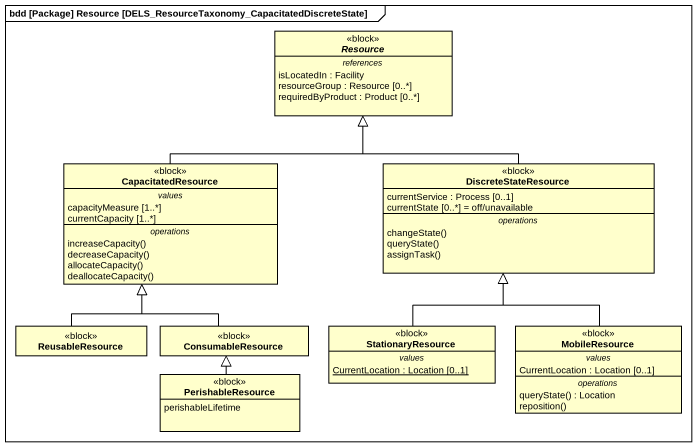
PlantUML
@startuml
mainframe bdd [Package] Resource [DELS_ResourceTaxonomy_CapacitatedDiscreteState]
hide circle
hide empty members
abstract class Resource <<block>> {
  -- references --
  isLocatedIn : Facility
  resourceGroup : Resource [0..*]
  requiredByProduct : Product [0..*]
}
class CapacitatedResource <<block>> {
  -- values --
  capacityMeasure [1..*]
  currentCapacity [1..*]
  -- operations --
  increaseCapacity()
  decreaseCapacity()
  allocateCapacity()
  deallocateCapacity()
}
class DiscreteStateResource <<block>> {
  currentService : Process [0..1]
  currentState [0..*] = off/unavailable
  -- operations --
  changeState()
  queryState()
  assignTask()
}
class ReusableResource <<block>>
class ConsumableResource <<block>>
class StationaryResource <<block>> {
  -- values --
  {static} CurrentLocation : Location [0..1]
}
class MobileResource <<block>> {
  -- values --
  CurrentLocation : Location [0..1]
  -- operations --
  queryState() : Location
  reposition()
}
class PerishableResource <<block>> {
  perishableLifetime
}
CapacitatedResource -up-|> Resource
DiscreteStateResource -up-|> Resource
ReusableResource -up-|> CapacitatedResource
ConsumableResource -up-|> CapacitatedResource
StationaryResource -up-|> DiscreteStateResource
MobileResource -up-|> DiscreteStateResource
PerishableResource -up-|> ConsumableResource
@enduml
